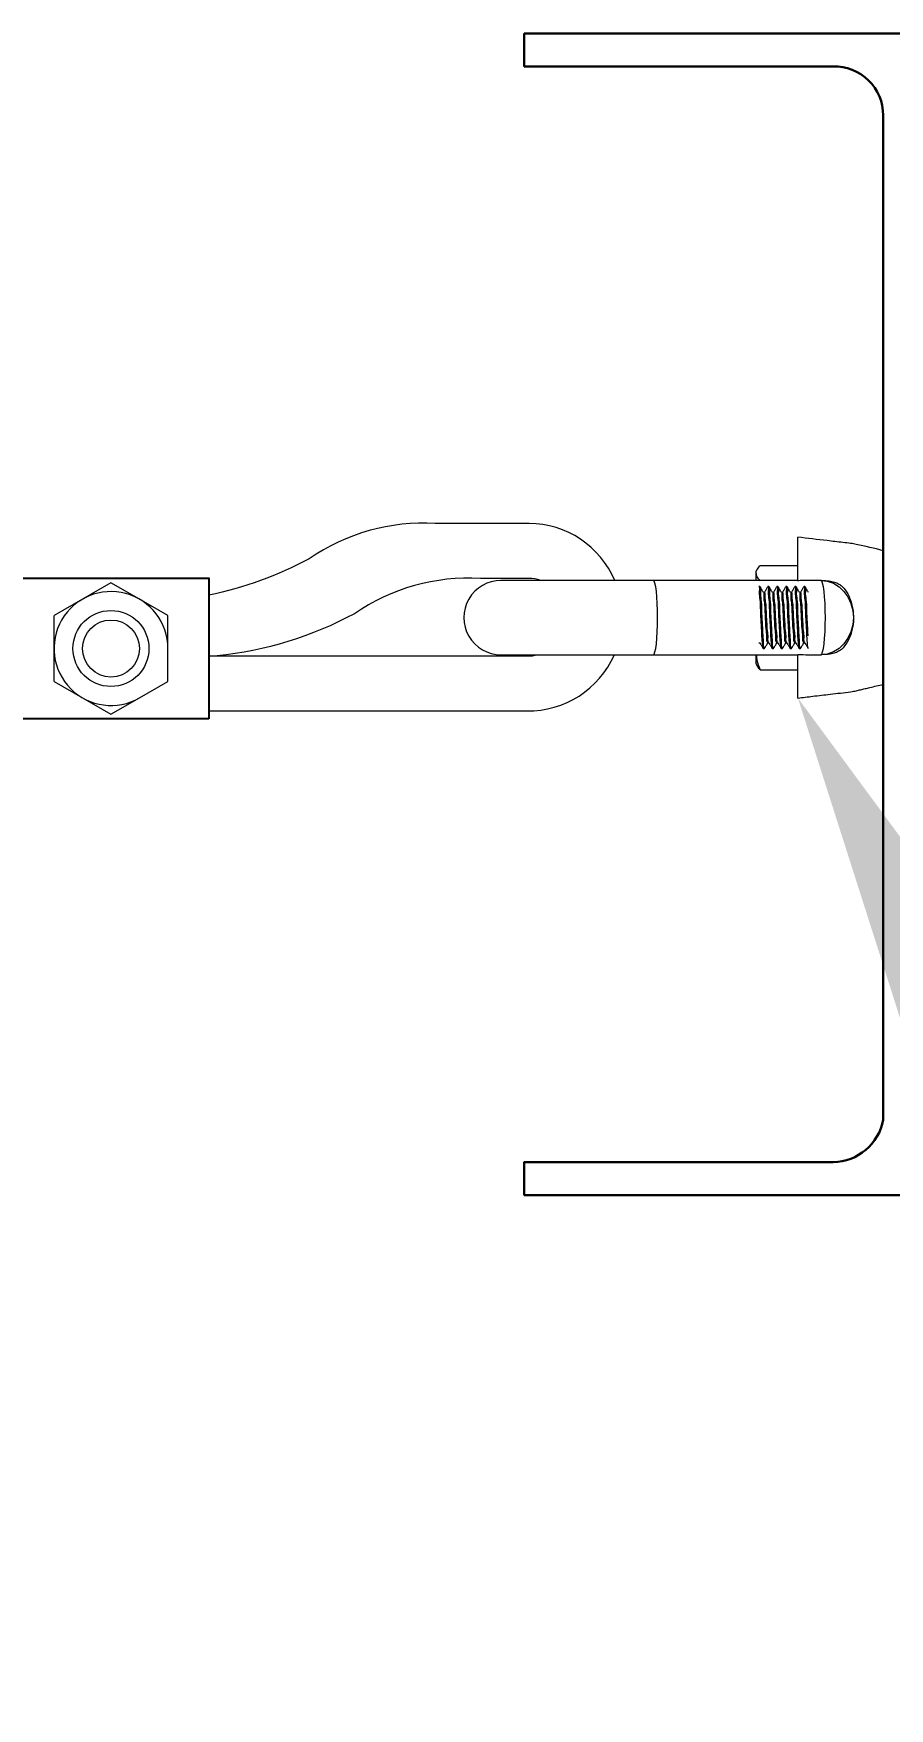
# Model space of a CAD drawing. Header units: feet. Extents: x -21 to 5170, y -254 to 1413.
# Drawn here: x 3743.37 to 3747.69, y 40.92 to 49.38 of the extents above; entities that cross this region are included whole.
import ezdxf
from ezdxf import colors
from ezdxf.entities.mleader import LeaderData, LeaderLine
from ezdxf.math import Vec2, Vec3

# ---------------------------------------------------------------- set-up
doc = ezdxf.new("R2010")
doc.units = ezdxf.units.FT
doc.header["$MEASUREMENT"] = 0
doc.layers.add('E-COMB-BOX', color=250, linetype='Continuous', lineweight=30)
for name, color, linetype in [('E-GRND', 3, 'Continuous'), ('G-ANNO-TEXT', 1, 'Continuous'), ('S-STEL-ANGL', 3, 'Continuous'), ('WIRE MANAGEMENT', 4, 'Continuous')]:
    doc.layers.add(name, color=color, linetype=linetype)
doc.styles.add('NEI-A', font='arial.ttf')

msp = doc.modelspace()

# ---------------------------------------------------------------- linework, layer by layer
at = {"layer": 'E-COMB-BOX', "flags": 128}
msp.add_lwpolyline([(3749.59816, 49.38127), (3749.59816, 49.21463), (3748.03816, 49.21463, 0.4065492), (3747.78488, 48.96791), (3747.78488, 43.89463, 0.3694747), (3747.99816, 43.68127), (3749.59816, 43.68127), (3749.59816, 43.51463), (3745.84488, 43.51463), (3745.84488, 43.68127), (3747.40488, 43.68127, 0.3584563), (3747.65816, 43.89463), (3747.65816, 48.96791, 0.4219197), (3747.40488, 49.21463), (3745.84488, 49.21463), (3745.84488, 49.38127)], format="xyb", close=True, dxfattribs=at)
at = {"layer": 'E-GRND'}
msp.add_lwpolyline([(3744.25253, 45.92052), (3743.26233, 45.92052), (3743.26233, 46.63076), (3744.25253, 46.63076)], close=True, dxfattribs=at)
at = {"layer": 'S-STEL-ANGL', "linetype": 'Continuous', "lineweight": 18}
for p, q in [((3747.22713, 46.61759), (3747.22713, 46.83752)), ((3747.02205, 46.67579), (3747.01619, 46.66565)), ((3747.01619, 46.61877), (3747.01619, 46.66565)), ((3747.03713, 46.69441), (3747.22713, 46.69441)), ((3747.34707, 46.61877), (3747.31484, 46.61877)), ((3743.75743, 46.60731), (3743.6136, 46.52427)), ((3743.90126, 46.52427), (3743.75743, 46.60731)), ((3747.03541, 46.58752), (3747.02974, 46.58752)), ((3747.05813, 46.558), (3747.0528, 46.558)), ((3747.08088, 46.58752), (3747.07519, 46.58752)), ((3747.10358, 46.558), (3747.09825, 46.558)), ((3747.12633, 46.58752), (3747.12064, 46.58752)), ((3747.14905, 46.558), (3747.14372, 46.558)), ((3747.17178, 46.58752), (3747.16609, 46.58752)), ((3747.1945, 46.558), (3747.18917, 46.558)), ((3747.21723, 46.58752), (3747.21156, 46.58752)), ((3747.23995, 46.558), (3747.23462, 46.558)), ((3747.2627, 46.58752), (3747.25701, 46.58752)), ((3743.46977, 46.10907), (3743.46977, 46.44123)), ((3744.04509, 46.10907), (3744.04509, 46.44123)), ((3747.02973, 46.30454), (3747.03504, 46.30454)), ((3747.05246, 46.27502), (3747.05815, 46.27502)), ((3747.07518, 46.30454), (3747.08051, 46.30454)), ((3747.09791, 46.27502), (3747.1036, 46.27502)), ((3747.12062, 46.30454), (3747.12596, 46.30454)), ((3747.14336, 46.27502), (3747.14907, 46.27502)), ((3747.16609, 46.30454), (3747.17141, 46.30454)), ((3747.18883, 46.27502), (3747.19452, 46.27502)), ((3747.21154, 46.30454), (3747.21686, 46.30454)), ((3747.23428, 46.27502), (3747.23997, 46.27502)), ((3747.25699, 46.30454), (3747.26232, 46.30454)), ((3747.01619, 46.1969), (3747.01619, 46.24377)), ((3747.01619, 46.1969), (3747.02205, 46.18675)), ((3747.22713, 46.02502), (3747.22713, 46.24496)), ((3747.31258, 46.24377), (3747.34716, 46.24377)), ((3743.46977, 46.10907), (3743.75743, 45.94299)), ((3743.90126, 46.02603), (3744.04509, 46.10907)), ((3747.03713, 46.16813), (3747.22713, 46.16813))]:
    msp.add_line(p, q, dxfattribs=at)
for points in [[(3747.22713, 46.61877), (3745.72714, 46.61877, 1.0000313), (3745.72714, 46.24377), (3747.22713, 46.24377)], [(3744.04509, 46.44123), (3743.90126, 46.52427, -0.2679492)], [(3743.75743, 45.94299), (3743.90126, 46.02603, -0.2679492)]]:
    msp.add_lwpolyline(points, format="xyb", dxfattribs=at)
at = {"layer": 'S-STEL-ANGL', "linetype": 'Continuous', "lineweight": 18, "flags": 128}
for points in [[(3746.4964, 46.24377), (3746.50076, 46.24737), (3746.50493, 46.25804), (3746.50879, 46.27537), (3746.51217, 46.29869), (3746.51495, 46.3271), (3746.517, 46.35952), (3746.51827, 46.39469), (3746.51871, 46.43127), (3746.51827, 46.46785), (3746.517, 46.50302), (3746.51495, 46.53544), (3746.51217, 46.56385), (3746.50879, 46.58717), (3746.50493, 46.6045), (3746.50076, 46.61517), (3746.4964, 46.61877)], [(3747.34343, 46.24377), (3747.34778, 46.24737), (3747.35197, 46.25804), (3747.35582, 46.27537), (3747.3592, 46.29869), (3747.36198, 46.3271), (3747.36404, 46.35952), (3747.3653, 46.39469), (3747.36573, 46.43127), (3747.3653, 46.46785), (3747.36404, 46.50302), (3747.36198, 46.53544), (3747.3592, 46.56385), (3747.35582, 46.58717), (3747.35197, 46.6045), (3747.34778, 46.61517), (3747.34343, 46.61877)], [(3747.34343, 46.61877), (3747.37551, 46.61517), (3747.40635, 46.6045), (3747.43478, 46.58717), (3747.45971, 46.56385), (3747.48015, 46.53544), (3747.49534, 46.50302), (3747.50471, 46.46785), (3747.50786, 46.43127), (3747.50471, 46.39469), (3747.49534, 46.35952), (3747.48015, 46.3271), (3747.45971, 46.29869), (3747.43478, 46.27537), (3747.40635, 46.25804), (3747.37551, 46.24737), (3747.34343, 46.24377)]]:
    msp.add_lwpolyline(points, dxfattribs=at)
at = {"layer": 'S-STEL-ANGL', "linetype": 'Continuous', "lineweight": 18}
msp.add_lwpolyline([(3743.6136, 46.52427), (3743.46977, 46.44123)], dxfattribs=at)
for radius in [0.19195, 0.14396]:
    msp.add_circle((3743.75743, 46.27515), radius, dxfattribs=at)
msp.add_arc((3743.75743, 46.27515), 0.28766, 0, 300.000014, dxfattribs=at)
for points, knots in [([(3747.65816, 46.76915), (3747.61274, 46.78079), (3747.55815, 46.79417), (3747.48965, 46.80681), (3747.45383, 46.81031), (3747.41451, 46.81522), (3747.339, 46.82413), (3747.27661, 46.8316), (3747.22713, 46.83752)], [0.08185175, 0.08185175, 0.08185175, 0.08185175, 0.37728711, 0.43607952, 0.52069158, 0.60395295, 0.68586367, 1, 1, 1, 1]), ([(3747.01619, 46.65601), (3747.01622, 46.65692), (3747.0164, 46.66414), (3747.02223, 46.67863), (3747.03185, 46.68882), (3747.03713, 46.69441)], [0, 0, 0, 0, 0.0611889, 0.4847058, 1, 1, 1, 1]), ([(3747.03713, 46.61761), (3747.03131, 46.62349), (3747.02057, 46.63432), (3747.01757, 46.6492), (3747.01619, 46.65601)], [0, 0, 0, 0, 0.5422415, 1, 1, 1, 1]), ([(3747.31484, 46.61858), (3747.29272, 46.61865), (3747.26348, 46.61875), (3747.23426, 46.61781), (3747.22713, 46.61759)], [0, 0, 0, 0, 0.756132, 1, 1, 1, 1]), ([(3747.34705, 46.61844), (3747.36004, 46.61822), (3747.38195, 46.61785), (3747.41146, 46.61142), (3747.4337, 46.60243), (3747.45821, 46.58356), (3747.48239, 46.54775), (3747.49908, 46.50484), (3747.50765, 46.45755), (3747.50925, 46.40963), (3747.49915, 46.35563), (3747.47809, 46.30789), (3747.45464, 46.27436), (3747.42728, 46.25682), (3747.40362, 46.24905), (3747.37637, 46.2444), (3747.35752, 46.24416), (3747.34716, 46.24403)], [0, 0, 0, 0, 0.0690568, 0.1164714, 0.1602796, 0.1957003, 0.2797952, 0.386421, 0.4391369, 0.5354169, 0.6404615, 0.7285778, 0.8130834, 0.8531381, 0.8996284, 0.9448808, 1, 1, 1, 1]), ([(3747.05192, 46.27712), (3747.05171, 46.27699), (3747.05069, 46.27636), (3747.05111, 46.29165), (3747.04593, 46.30764), (3747.04535, 46.35527), (3747.04206, 46.40802), (3747.03907, 46.46455), (3747.03844, 46.52303), (3747.03113, 46.54788), (3747.03605, 46.59031), (3747.03013, 46.58498), (3747.02974, 46.58463)], [0, 0, 0, 0, 0.002024, 0.0103203, 0.092947, 0.2363025, 0.4209043, 0.6161441, 0.7936474, 0.9273038, 0.9952579, 1, 1, 1, 1]), ([(3747.05815, 46.27791), (3747.05755, 46.27838), (3747.05106, 46.28347), (3747.05654, 46.30852), (3747.05165, 46.32993), (3747.05007, 46.36537), (3747.04788, 46.40847), (3747.04469, 46.46444), (3747.04415, 46.52303), (3747.03679, 46.54792), (3747.04178, 46.59027), (3747.03581, 46.58498), (3747.03541, 46.58463)], [0, 0, 0, 0, 0.0071859, 0.0785699, 0.2008212, 0.2338823, 0.4190557, 0.614906, 0.7929588, 0.9270313, 0.9951969, 1, 1, 1, 1]), ([(3747.05302, 46.5576), (3747.05016, 46.56254), (3747.04444, 46.57241), (3747.03872, 46.58228), (3747.03586, 46.58722)], [0, 0, 0, 0, 0.4999036, 1, 1, 1, 1]), ([(3747.07519, 46.30689), (3747.0746, 46.30726), (3747.068, 46.31142), (3747.07314, 46.33604), (3747.06613, 46.36746), (3747.0654, 46.41309), (3747.06168, 46.45813), (3747.061, 46.50564), (3747.05431, 46.52607), (3747.05825, 46.55975), (3747.05323, 46.55618), (3747.05304, 46.55604)], [0, 0, 0, 0, 0.0082033, 0.0913383, 0.2352696, 0.4205335, 0.6164632, 0.7946079, 0.9288247, 0.9972916, 1, 1, 1, 1]), ([(3747.07463, 46.58708), (3747.07177, 46.58214), (3747.06604, 46.57225), (3747.0603, 46.56237), (3747.05743, 46.55743)], [0, 0, 0, 0, 0.5001388, 1, 1, 1, 1]), ([(3747.08019, 46.30736), (3747.07983, 46.30758), (3747.07355, 46.31162), (3747.07896, 46.33615), (3747.07177, 46.36741), (3747.07107, 46.41309), (3747.06739, 46.45817), (3747.06665, 46.50549), (3747.06009, 46.5264), (3747.06384, 46.55983), (3747.05854, 46.55594), (3747.05815, 46.55565)], [0, 0, 0, 0, 0.00494492, 0.08812002, 0.23211515, 0.41747305, 0.61349314, 0.79172385, 0.92601185, 0.99449976, 1, 1, 1, 1]), ([(3747.09736, 46.27712), (3747.09716, 46.27699), (3747.09614, 46.27636), (3747.09656, 46.29165), (3747.09138, 46.30764), (3747.0908, 46.35527), (3747.08752, 46.40801), (3747.0845, 46.46456), (3747.08394, 46.52301), (3747.07653, 46.54792), (3747.08156, 46.59027), (3747.07559, 46.58498), (3747.07519, 46.58463)], [0, 0, 0, 0, 0.002024, 0.0103199, 0.0929434, 0.2362933, 0.4208878, 0.6161199, 0.7936132, 0.9272686, 0.995212, 1, 1, 1, 1]), ([(3747.1036, 46.27791), (3747.103, 46.27838), (3747.09651, 46.28347), (3747.10203, 46.30852), (3747.09709, 46.32993), (3747.09552, 46.36537), (3747.09332, 46.40847), (3747.09017, 46.46444), (3747.08958, 46.52305), (3747.08227, 46.54787), (3747.08719, 46.59031), (3747.08127, 46.58498), (3747.08088, 46.58463)], [0, 0, 0, 0, 0.0071863, 0.0785667, 0.200828, 0.2338907, 0.4190732, 0.6149303, 0.7929949, 0.9270739, 0.9952429, 1, 1, 1, 1]), ([(3747.09849, 46.5576), (3747.09562, 46.56254), (3747.08989, 46.5724), (3747.08417, 46.58228), (3747.08131, 46.58722)], [0, 0, 0, 0, 0.50004123, 1, 1, 1, 1]), ([(3747.12064, 46.30689), (3747.12005, 46.30726), (3747.11345, 46.31142), (3747.11859, 46.33604), (3747.11158, 46.36746), (3747.11084, 46.41309), (3747.10717, 46.45813), (3747.10644, 46.50564), (3747.09976, 46.52607), (3747.1037, 46.55975), (3747.09868, 46.55618), (3747.09849, 46.55604)], [0, 0, 0, 0, 0.0082033, 0.0913382, 0.2352695, 0.4205333, 0.6164587, 0.7946079, 0.9288247, 0.9972916, 1, 1, 1, 1]), ([(3747.12008, 46.58708), (3747.11721, 46.58214), (3747.11148, 46.57226), (3747.10576, 46.56237), (3747.1029, 46.55743)], [0, 0, 0, 0, 0.5002761, 1, 1, 1, 1]), ([(3747.12564, 46.30736), (3747.12529, 46.30758), (3747.11904, 46.31168), (3747.12441, 46.33611), (3747.11721, 46.36743), (3747.11655, 46.41308), (3747.11284, 46.45817), (3747.11208, 46.50548), (3747.10558, 46.52641), (3747.10929, 46.55983), (3747.10399, 46.55594), (3747.1036, 46.55565)], [0, 0, 0, 0, 0.0048836, 0.0880629, 0.232071, 0.4174337, 0.6134679, 0.7917076, 0.925996, 0.9944995, 1, 1, 1, 1]), ([(3747.14281, 46.27712), (3747.14261, 46.27699), (3747.14159, 46.27636), (3747.14211, 46.29167), (3747.13679, 46.30763), (3747.13626, 46.35528), (3747.13299, 46.40801), (3747.12994, 46.46456), (3747.1294, 46.52301), (3747.12198, 46.54792), (3747.127, 46.59027), (3747.12104, 46.58498), (3747.12064, 46.58463)], [0, 0, 0, 0, 0.002024, 0.0103062, 0.0929306, 0.2362857, 0.4208791, 0.616116, 0.7936111, 0.9272678, 0.9952119, 1, 1, 1, 1]), ([(3747.14907, 46.27791), (3747.14847, 46.27838), (3747.14194, 46.28344), (3747.1475, 46.30854), (3747.14252, 46.32992), (3747.14103, 46.36537), (3747.13875, 46.40846), (3747.13561, 46.46444), (3747.13509, 46.52304), (3747.12767, 46.54792), (3747.13269, 46.59027), (3747.12672, 46.58498), (3747.12633, 46.58463)], [0, 0, 0, 0, 0.007232, 0.0786064, 0.2008572, 0.2339138, 0.4190834, 0.6149239, 0.7929701, 0.9270419, 0.9951971, 1, 1, 1, 1]), ([(3747.14394, 46.5576), (3747.14108, 46.56254), (3747.13536, 46.57241), (3747.12963, 46.58228), (3747.12676, 46.58722)], [0, 0, 0, 0, 0.4997661, 1, 1, 1, 1]), ([(3747.16609, 46.30689), (3747.1655, 46.30726), (3747.1589, 46.31142), (3747.16404, 46.33604), (3747.15706, 46.36746), (3747.15629, 46.41308), (3747.1526, 46.45814), (3747.15195, 46.50561), (3747.14515, 46.52614), (3747.14921, 46.55968), (3747.14414, 46.55618), (3747.14394, 46.55604)], [0, 0, 0, 0, 0.0082029, 0.09133365, 0.23525199, 0.42051103, 0.61642659, 0.79456224, 0.92877862, 0.99723001, 1, 1, 1, 1]), ([(3747.16555, 46.58708), (3747.16268, 46.58214), (3747.15695, 46.57225), (3747.15122, 46.56237), (3747.14835, 46.55743)], [0, 0, 0, 0, 0.5001388, 1, 1, 1, 1]), ([(3747.17109, 46.30736), (3747.17074, 46.30758), (3747.16449, 46.31168), (3747.16986, 46.33611), (3747.16266, 46.36743), (3747.162, 46.41308), (3747.15832, 46.45818), (3747.15752, 46.50548), (3747.15103, 46.52641), (3747.15474, 46.55983), (3747.14944, 46.55594), (3747.14905, 46.55565)], [0, 0, 0, 0, 0.0048836, 0.0880628, 0.2320709, 0.4174335, 0.6134634, 0.7917077, 0.925996, 0.9944995, 1, 1, 1, 1]), ([(3747.18826, 46.27712), (3747.18806, 46.27699), (3747.18704, 46.27636), (3747.18756, 46.29167), (3747.18224, 46.30763), (3747.18171, 46.35528), (3747.17843, 46.40801), (3747.17543, 46.46456), (3747.17482, 46.52301), (3747.16747, 46.54792), (3747.17245, 46.59027), (3747.16649, 46.58498), (3747.16609, 46.58463)], [0, 0, 0, 0, 0.002024, 0.0103061, 0.0929302, 0.2362847, 0.4208774, 0.6161107, 0.7936081, 0.9272601, 0.9952119, 1, 1, 1, 1]), ([(3747.19452, 46.27791), (3747.19392, 46.27838), (3747.18743, 46.28347), (3747.19292, 46.30852), (3747.18797, 46.32993), (3747.18648, 46.36537), (3747.18423, 46.40847), (3747.18105, 46.46444), (3747.18054, 46.52304), (3747.17312, 46.54792), (3747.17814, 46.59027), (3747.17217, 46.58498), (3747.17178, 46.58463)], [0, 0, 0, 0, 0.0071859, 0.0785701, 0.2008258, 0.2338837, 0.4190576, 0.6149086, 0.792962, 0.927039, 0.9951969, 1, 1, 1, 1]), ([(3747.18939, 46.5576), (3747.18653, 46.56254), (3747.18081, 46.57241), (3747.17509, 46.58228), (3747.17223, 46.58722)], [0, 0, 0, 0, 0.4999036, 1, 1, 1, 1]), ([(3747.21156, 46.30689), (3747.21096, 46.30726), (3747.20434, 46.31139), (3747.2095, 46.33606), (3747.2025, 46.36745), (3747.20177, 46.41309), (3747.19804, 46.45812), (3747.19739, 46.50564), (3747.19064, 46.52607), (3747.19461, 46.55975), (3747.1896, 46.55618), (3747.18941, 46.55604)], [0, 0, 0, 0, 0.0082645, 0.0913953, 0.2353137, 0.4205683, 0.6164882, 0.7946239, 0.9288404, 0.9972918, 1, 1, 1, 1]), ([(3747.211, 46.58708), (3747.20813, 46.58214), (3747.2024, 46.57225), (3747.19667, 46.56237), (3747.1938, 46.55743)], [0, 0, 0, 0, 0.5001388, 1, 1, 1, 1]), ([(3747.21656, 46.30736), (3747.2162, 46.30758), (3747.20991, 46.31162), (3747.21533, 46.33615), (3747.20814, 46.36741), (3747.20744, 46.41308), (3747.20376, 46.45818), (3747.20299, 46.50547), (3747.19645, 46.52644), (3747.20023, 46.55979), (3747.1949, 46.55594), (3747.1945, 46.55565)], [0, 0, 0, 0, 0.0049446, 0.0881147, 0.2321012, 0.417448, 0.6134563, 0.791681, 0.9259546, 0.9944383, 1, 1, 1, 1]), ([(3747.23373, 46.27712), (3747.23353, 46.27699), (3747.2325, 46.27636), (3747.23293, 46.29165), (3747.22775, 46.30764), (3747.22716, 46.35527), (3747.22388, 46.40801), (3747.22088, 46.46456), (3747.22028, 46.52301), (3747.2129, 46.54792), (3747.21792, 46.59027), (3747.21195, 46.58498), (3747.21156, 46.58463)], [0, 0, 0, 0, 0.002024, 0.0103199, 0.0929435, 0.2362935, 0.4208883, 0.6161206, 0.7936171, 0.9272685, 0.995212, 1, 1, 1, 1]), ([(3747.23997, 46.27791), (3747.23937, 46.27838), (3747.23288, 46.28347), (3747.23836, 46.30852), (3747.23346, 46.32993), (3747.23189, 46.36537), (3747.2297, 46.40847), (3747.2265, 46.46444), (3747.22597, 46.52303), (3747.21861, 46.54792), (3747.22359, 46.59027), (3747.21762, 46.58498), (3747.21723, 46.58463)], [0, 0, 0, 0, 0.0071859, 0.0785699, 0.2008212, 0.2338823, 0.4190557, 0.614906, 0.7929588, 0.9270313, 0.9951969, 1, 1, 1, 1]), ([(3747.23484, 46.5576), (3747.23198, 46.56254), (3747.22626, 46.57241), (3747.22054, 46.58228), (3747.21768, 46.58722)], [0, 0, 0, 0, 0.4999036, 1, 1, 1, 1]), ([(3747.25701, 46.30689), (3747.25642, 46.30726), (3747.24982, 46.31142), (3747.25496, 46.33604), (3747.24795, 46.36746), (3747.24722, 46.41309), (3747.2435, 46.45813), (3747.24282, 46.50564), (3747.23613, 46.52607), (3747.24006, 46.55975), (3747.23505, 46.55618), (3747.23486, 46.55604)], [0, 0, 0, 0, 0.0082033, 0.0913383, 0.2352696, 0.4205335, 0.6164632, 0.7946079, 0.9288247, 0.9972916, 1, 1, 1, 1]), ([(3747.25645, 46.58708), (3747.25358, 46.58214), (3747.24785, 46.57225), (3747.24212, 46.56237), (3747.23925, 46.55743)], [0, 0, 0, 0, 0.5001388, 1, 1, 1, 1]), ([(3747.26201, 46.30736), (3747.26165, 46.30758), (3747.25536, 46.31162), (3747.26078, 46.33615), (3747.25359, 46.36741), (3747.25289, 46.41309), (3747.24921, 46.45817), (3747.24846, 46.50549), (3747.24191, 46.5264), (3747.24566, 46.55983), (3747.24036, 46.55594), (3747.23997, 46.55565)], [0, 0, 0, 0, 0.00494492, 0.08812002, 0.23211515, 0.41747305, 0.61349314, 0.79172385, 0.92601185, 0.99449976, 1, 1, 1, 1]), ([(3747.27862, 46.27683), (3747.27841, 46.27767), (3747.27617, 46.28685), (3747.27489, 46.31133), (3747.27189, 46.35369), (3747.26956, 46.40851), (3747.26626, 46.46443), (3747.26577, 46.52304), (3747.25835, 46.54792), (3747.26337, 46.59027), (3747.2574, 46.58498), (3747.25701, 46.58463)], [0, 0, 0, 0, 0.0083127, 0.0911038, 0.2347444, 0.4197133, 0.6153414, 0.7931946, 0.927121, 0.9952023, 1, 1, 1, 1]), ([(3747.27862, 46.33928), (3747.27842, 46.3427), (3747.27713, 46.36525), (3747.27523, 46.40852), (3747.27197, 46.46442), (3747.27141, 46.52306), (3747.26409, 46.54787), (3747.26901, 46.59031), (3747.26309, 46.58498), (3747.2627, 46.58463)], [0, 0, 0, 0, 0.0413712, 0.2730891, 0.5181642, 0.7409755, 0.9087479, 0.9940474, 1, 1, 1, 1]), ([(3747.28031, 46.5576), (3747.27744, 46.56254), (3747.27171, 46.5724), (3747.26599, 46.58228), (3747.26313, 46.58722)], [0, 0, 0, 0, 0.50004123, 1, 1, 1, 1]), ([(3747.03472, 46.30511), (3747.03759, 46.30017), (3747.04332, 46.29029), (3747.04904, 46.2804), (3747.0519, 46.27546)], [0, 0, 0, 0, 0.49999841, 1, 1, 1, 1]), ([(3747.05879, 46.27565), (3747.06165, 46.28059), (3747.06738, 46.29048), (3747.07312, 46.30037), (3747.07598, 46.30531)], [0, 0, 0, 0, 0.50019429, 1, 1, 1, 1]), ([(3747.08017, 46.30511), (3747.08304, 46.30017), (3747.08877, 46.29029), (3747.0945, 46.2804), (3747.09736, 46.27546)], [0, 0, 0, 0, 0.4998612, 1, 1, 1, 1]), ([(3747.10424, 46.27565), (3747.1071, 46.28059), (3747.11283, 46.29048), (3747.11857, 46.30037), (3747.12143, 46.30531)], [0, 0, 0, 0, 0.50019429, 1, 1, 1, 1]), ([(3747.12562, 46.30511), (3747.12848, 46.30017), (3747.13422, 46.29029), (3747.13995, 46.2804), (3747.14281, 46.27546)], [0, 0, 0, 0, 0.4998612, 1, 1, 1, 1]), ([(3747.1497, 46.27565), (3747.15257, 46.28059), (3747.1583, 46.29048), (3747.16403, 46.30037), (3747.1669, 46.30531)], [0, 0, 0, 0, 0.50019429, 1, 1, 1, 1]), ([(3747.17107, 46.30511), (3747.17393, 46.30017), (3747.17967, 46.29029), (3747.1854, 46.2804), (3747.18826, 46.27546)], [0, 0, 0, 0, 0.4998612, 1, 1, 1, 1]), ([(3747.19515, 46.27565), (3747.19802, 46.28059), (3747.20375, 46.29048), (3747.20948, 46.30037), (3747.21235, 46.30531)], [0, 0, 0, 0, 0.50019429, 1, 1, 1, 1]), ([(3747.21654, 46.30511), (3747.2194, 46.30017), (3747.22514, 46.29029), (3747.23086, 46.2804), (3747.23371, 46.27546)], [0, 0, 0, 0, 0.49999841, 1, 1, 1, 1]), ([(3747.2406, 46.27565), (3747.24347, 46.28059), (3747.2492, 46.29048), (3747.25493, 46.30037), (3747.2578, 46.30531)], [0, 0, 0, 0, 0.50019429, 1, 1, 1, 1]), ([(3747.26199, 46.30511), (3747.26485, 46.30017), (3747.27059, 46.29029), (3747.27632, 46.2804), (3747.27918, 46.27546)], [0, 0, 0, 0, 0.4998612, 1, 1, 1, 1]), ([(3747.03713, 46.16813), (3747.0311, 46.18313), (3747.02129, 46.20755), (3747.01914, 46.23369), (3747.01831, 46.24377)], [0, 0, 0, 0, 0.6142658, 1, 1, 1, 1]), ([(3747.22713, 46.24496), (3747.24529, 46.24448), (3747.27377, 46.24374), (3747.30226, 46.24382), (3747.31258, 46.24385)], [0, 0, 0, 0, 0.6375676, 1, 1, 1, 1]), ([(3747.02222, 46.18685), (3747.02232, 46.18654), (3747.02493, 46.17897), (3747.03115, 46.17344), (3747.03713, 46.16813)], [0, 0, 0, 0, 0.0401303, 1, 1, 1, 1]), ([(3747.22713, 46.02502), (3747.25216, 46.02798), (3747.30677, 46.03444), (3747.39544, 46.0455), (3747.46887, 46.05259), (3747.51973, 46.06097), (3747.54397, 46.06714), (3747.56695, 46.07249), (3747.60511, 46.08159), (3747.63562, 46.08884), (3747.65816, 46.09419)], [0, 0, 0, 0, 0.15885641, 0.34663138, 0.56324662, 0.62376523, 0.67124221, 0.72082595, 0.77251631, 0.91851123, 0.91851123, 0.91851123, 0.91851123])]:
    msp.add_open_spline(points, degree=3, knots=knots, dxfattribs=at)
at = {"layer": 'WIRE MANAGEMENT', "color": 4, "linetype": 'Continuous', "lineweight": 18, "elevation": 0.11854, "flags": 128}
for points in [[(3746.30204, 46.61877, 0.2989744), (3745.86943, 46.90702), (3745.39548, 46.90702, 0.1665775), (3744.75888, 46.72846, -0.0720317), (3744.25253, 46.54486)], [(3745.92921, 46.61877, 0.0803684), (3745.86759, 46.62916), (3745.62331, 46.62916, 0.1665775), (3744.98672, 46.4506, -0.0973249), (3744.29393, 46.2381)], [(3744.25253, 46.2381), (3745.8573, 46.2381, 0.0730454), (3745.91388, 46.24377)], [(3744.25253, 45.96003), (3745.8573, 45.96003, 0.3031773), (3746.30012, 46.24377)]]:
    msp.add_lwpolyline(points, format="xyb", dxfattribs=at)

# ---------------------------------------------------------------- next in the draw order: leaders
at = {"layer": 'G-ANNO-TEXT'}
ml = msp.add_multileader_mtext('Standard', dxfattribs=at)
ml.set_content('\\A1;MESSENGER CABLE DEAD ENDS AT POST WITH DEAD END ASSEMBLY', color=256, style='NEI-A')
ml.set_leader_properties()
ml.build(insert=Vec2(0, 0))
ml.multileader.update_dxf_attribs({"dogleg_length": 0.89968, "arrow_head_size": 3})
ctx = ml.context
ctx.base_point, ctx.char_height, ctx.arrow_head_size, ctx.landing_gap_size, ctx.plane_origin = Vec3(3753.27246, 35.94342), 2, 3, 1.53573, Vec3(2995.43595, -496.2523)
notes = []
notes.append((ctx, [(1, (1, 1, 0), (3752.37278, 35.94342), (1, 0), 0.89968, [(1, [(3747.22713, 46.02502)], 0, [])])]))
ctx.mtext.insert, ctx.mtext.width, ctx.mtext.defined_height, ctx.mtext.flow_direction = Vec3(3754.80819, 36.96047), 49.1809823, 10.6887, 5
ctx.mtext.has_bg_fill, ctx.mtext.bg_color, ctx.mtext.bg_scale_factor, ctx.mtext.bg_transparency, ctx.mtext.use_window_bg_color = 1, -1073741824, 1.5, 0, 1
for ctx, leaders in notes:
    for number, flags, end, landing, length, lines in leaders:
        leader = LeaderData()
        leader.index, (leader.has_last_leader_line, leader.has_dogleg_vector, leader.attachment_direction) = number, flags
        leader.last_leader_point, leader.dogleg_vector, leader.dogleg_length = Vec3(end), Vec3(landing), length
        for number, points, colour, breaks in lines:
            line = LeaderLine()
            line.index, line.vertices, line.color, line.breaks = number, Vec3.list(points), colors.encode_raw_color(colour), breaks
            leader.lines.append(line)
        ctx.leaders.append(leader)

doc.saveas('drawing.dxf')
